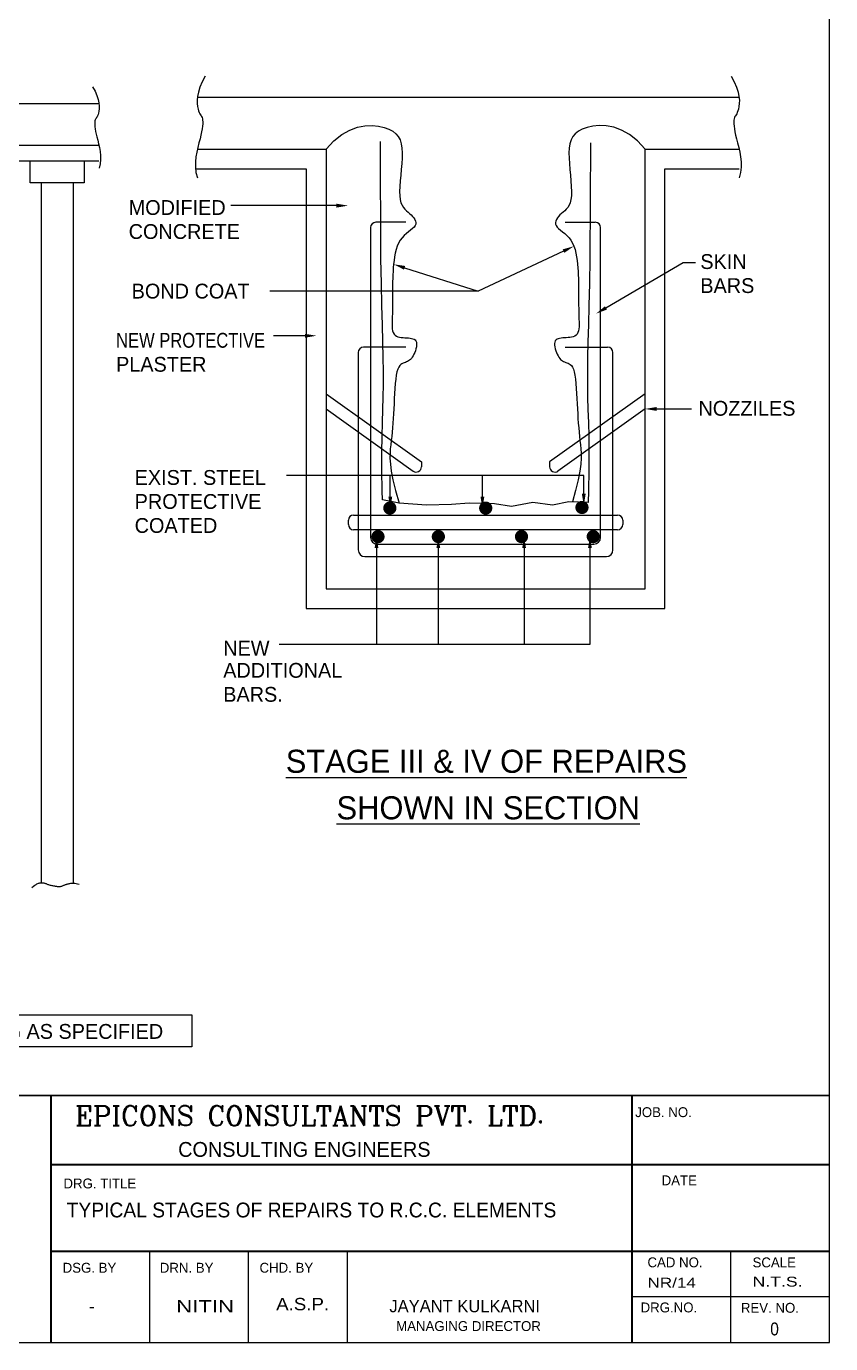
# Model space of a CAD drawing. Header units: millimetres. Extents: x -8855 to 105318, y -17958 to 67465.
# Drawn here: x 45323 to 55083, y 3894 to 19883 of the extents above; entities that cross this region are included whole.
import ezdxf
from ezdxf.lldxf.tags import DXFTag

# ---------------------------------------------------------------- set-up
doc = ezdxf.new("R2010")
doc.units = ezdxf.units.MM
doc.header["$LTSCALE"] = 25
for name, color, linetype in [('9', 3, 'Continuous'), ('BM1', 1, 'DASHED'), ('DIM', 5, 'Continuous'), ('REN', 3, 'Continuous'), ('TEXT', 2, 'Continuous')]:
    doc.layers.add(name, color=color, linetype=linetype)
doc.styles.add('ROMANC', font='romanc', dxfattribs={"height": 5})
doc.styles.add('ROMANS', font='stylu.ttf')
tags = doc.linetypes.add('DASHED', pattern=[0.75, 0.5, -0.25]).pattern_tags.tags
tags[6:7] = [DXFTag(74, 4), DXFTag(75, 0), DXFTag(340, '0'), DXFTag(46, 1.0), DXFTag(50, 0.0), DXFTag(44, 0.0), DXFTag(45, 0.0)]
tags[4:5] = [DXFTag(74, 4), DXFTag(75, 0), DXFTag(340, '0'), DXFTag(46, 1.0), DXFTag(50, 0.0), DXFTag(44, 0.0), DXFTag(45, 0.0)]

msp = doc.modelspace()

# ---------------------------------------------------------------- hatches: boundary and pattern name
at = {"layer": 'BM1'}
h = msp.add_hatch(dxfattribs=at)
h.set_pattern_fill('AR-CONC', color=256, scale=100, style=0)
h.set_pattern_definition([(50, (6772785, 653229), (18218.467, -1593.91), [1905, -20955]), (355, (6772785, 653229), (-3524.283, 19105.664), [1524, -16764]), (100.451, (6774303, 653096), (14694.25, 17511.67), [1619, -17809]), (46.1842, (6772785, 658310), (27107.904, -4204.23), [2857.5, -31432.5]), (96.6356, (6775044, 657960), (23740.42, 24742.56), [2428.5, -26713.5]), (351.184, (6772785, 658310), (23740.46, 24742.51), [2286, -25146]), (21, (6775325, 657039), (15161.488, -10226.552), [1905, -20955]), (326, (6775325, 657039), (6180.203, 18418.797), [1524, -16764]), (71.4514, (6776588, 656187), (21341.65, 8192.286), [1619, -17809]), (37.5, (6772785, 653229), (308.8603, 8455.504), [0, -16560.8, 0, -17018, 0, -16827.5]), (7.5, (6772785, 653229), (6681.966, 10018.057), [0, -9702.8, 0, -16179.8, 0, -6413.5]), (327.5, (6767121, 653229), (13559.0595, -572.8744), [0, -6350, 0, -19812, 0, -26289]), (317.5, (6764581, 653229), (14812.918, 2542.65), [0, -8255, 0, -13157.2, 0, -18669])])
h.paths.add_polyline_path([(49430.17948, 13448.10289, -0.4142135624), (49350.17948, 13528.10289), (49350.17948, 13772.72135), (49294.93137, 13772.72135, -0.4142135624), (49230.93137, 13836.72135), (49230.93137, 13888.14609, -0.4142135624), (49294.93137, 13952.14609), (49350.17948, 13952.14609), (49350.17948, 14961.3909), (48960.05663, 15239.68936), (48960.05663, 13057.98004), (52831.2752, 13057.98004), (52831.2752, 15239.68936), (52441.15235, 14961.3909), (52441.15235, 13952.14609), (52497.58508, 13952.14609, -0.4142135624), (52561.58508, 13888.14609), (52561.58508, 13836.72135, -0.4142135624), (52497.58508, 13772.72135), (52441.15235, 13772.72135), (52441.15235, 13528.10289, -0.4142135624), (52361.15235, 13448.10289)])
h.paths.add_polyline_path([(49350.17948, 15925.82553, -0.4142135624), (49414.17948, 15989.82553), (49500.30714, 15989.82553), (49500.30714, 17441.27431, -0.4142135624), (49564.30714, 17505.27431), (49623.68231, 17505.27431), (49625.22514, 17062.52721), (49631.14939, 16761.5185), (49637.48315, 16495.91952), (49643.67232, 16261.06865), (49649.16277, 16052.3043), (49653.40039, 15864.96486), (49655.83107, 15694.38872), (49655.90067, 15535.91427), (49653.33921, 15384.50445), (49649.01317, 15233.62028), (49644.07316, 15076.34734), (49640.49839, 14937.86916), (49751.27905, 14858.84254), (49756.173, 14906.37871), (49761.11262, 14958.11476), (49765.76998, 15011.09071), (49770.14507, 15065.53195), (49774.2379, 15121.66383), (49778.04847, 15179.71173), (49781.57677, 15239.90104), (49784.86397, 15302.19174), (49788.11589, 15365.48231), (49791.57951, 15428.40586), (49795.50181, 15489.59551), (49800.12977, 15547.68434), (49805.71037, 15601.30547), (49812.49059, 15649.09201), (49824.61763, 15708.91788), (49846.81696, 15758.29369), (49876.90852, 15789.20323), (49909.30126, 15800.70928), (49923.08514, 15805.1279), (49936.35743, 15809.96704), (49949.10047, 15815.65185), (49961.34955, 15822.46422), (49973.13995, 15830.68605), (49984.50695, 15840.59924), (49995.48585, 15852.48566), (50006.11191, 15866.62721), (50016.42042, 15883.30579), (50026.37611, 15902.6271), (50035.66142, 15923.99213), (50043.88824, 15946.62567), (50050.66846, 15969.75252), (50055.61396, 15992.59748), (50058.33663, 16014.38534), (50058.44837, 16034.34091), (50055.56105, 16051.68899), (50049.40417, 16065.84816), (50040.17767, 16077.01224), (50028.1991, 16085.56882), (50013.78599, 16091.90551), (49997.25591, 16096.4099), (49978.9264, 16099.4696), (49959.11499, 16101.47221), (49938.13925, 16102.80532), (49899.22155, 16104.72503), (49859.41304, 16108.53725), (49820.28417, 16118.83533), (49781.61163, 16144.56857), (49765.13534, 16196.28491), (49760.69541, 16248.79131), (49761.30083, 16297.16952), (49762.31816, 16328.91168), (49763.5119, 16361.39381), (49764.50571, 16394.24005), (49765.25253, 16427.40341), (49765.78766, 16460.91914), (49766.14637, 16494.82247), (49766.36395, 16529.14863), (49766.47568, 16563.93287), (49766.51684, 16599.21042), (49766.52272, 16635.01652), (49766.54037, 16671.39815), (49766.66386, 16708.44927), (49767.19164, 16768.01027), (49769.31772, 16846.43204), (49772.57376, 16907.44707), (49775.55517, 16950.73503), (49779.42453, 16995.29738), (49784.49352, 17040.56446), (49791.11496, 17085.83154), (49799.64169, 17130.39389), (49810.42652, 17173.54678), (49823.8223, 17214.58549), (49848.65817, 17272.60797), (49892.42454, 17330.80815), (49935.0108, 17369.26757), (49961.47306, 17390.86164), (49986.52399, 17410.6234), (50008.89342, 17429.1519), (50027.31114, 17447.04614), (50040.50699, 17464.90514), (50047.54006, 17483.19873), (50048.78673, 17501.87991), (50044.95263, 17520.77252), (50036.74345, 17539.70036), (50024.86484, 17558.48726), (50010.02245, 17576.95703), (49992.92195, 17594.93349), (49974.26901, 17612.24046), (49954.76927, 17628.93666), (49922.24637, 17657.22535), (49888.07786, 17698.59494), (49862.0828, 17759.81635), (49853.83638, 17825.72629), (49852.66029, 17879.53233), (49855.15362, 17940.45613), (49860.18733, 18006.59493), (49866.63235, 18076.04595), (49873.35964, 18146.90643), (49879.24014, 18217.2736), (49883.14479, 18285.24469), (49883.94454, 18348.91694), (49880.55148, 18406.73994), (49872.0424, 18458.57274), (49857.5352, 18504.62677), (49836.14782, 18545.11344), (49806.99818, 18580.24417), (49769.2042, 18610.23039), (49721.88381, 18635.2835), (49664.15494, 18655.61492), (49595.60091, 18670.88717), (49517.66667, 18678.56709), (49432.26258, 18675.57262), (49341.29899, 18658.82169), (49246.68624, 18625.23223), (49150.3347, 18571.72219), (49054.15471, 18495.2095), (48960.05663, 18392.6121), (48960.05663, 15423.26984), (49350.17948, 15144.97137)])
h.paths.add_polyline_path([(52167.66933, 17505.27431), (52227.02469, 17505.27431, -0.4142135624), (52291.02469, 17441.27431), (52291.02469, 15989.82553), (52377.15235, 15989.82553, -0.4142135624), (52441.15235, 15925.82553), (52441.15235, 15144.97137), (52831.2752, 15423.26984), (52831.2752, 18392.6121), (52737.17712, 18495.2095), (52640.99713, 18571.72219), (52544.64559, 18625.23223), (52450.03284, 18658.82169), (52359.06925, 18675.57262), (52273.66516, 18678.56709), (52195.73092, 18670.88717), (52127.17689, 18655.61492), (52069.44802, 18635.2835), (52022.12763, 18610.23039), (51984.33365, 18580.24417), (51955.18401, 18545.11344), (51933.79663, 18504.62677), (51919.28943, 18458.57274), (51910.78035, 18406.73994), (51907.38729, 18348.91694), (51908.18704, 18285.24469), (51912.09169, 18217.2736), (51917.97219, 18146.90643), (51924.69948, 18076.04595), (51931.1445, 18006.59493), (51936.17821, 17940.45613), (51938.67154, 17879.53233), (51937.49545, 17825.72629), (51929.24903, 17759.81635), (51903.25397, 17698.59494), (51869.08546, 17657.22535), (51836.56256, 17628.93666), (51817.06282, 17612.24046), (51798.40988, 17594.93349), (51781.30938, 17576.95703), (51766.46699, 17558.48726), (51754.58838, 17539.70036), (51746.37919, 17520.77252), (51742.5451, 17501.87991), (51743.79177, 17483.19873), (51750.82484, 17464.90514), (51764.02069, 17447.04614), (51782.43841, 17429.1519), (51804.80784, 17410.6234), (51829.85877, 17390.86164), (51873.5109, 17355.24008), (51922.66491, 17303.03471), (51951.14998, 17252.80528), (51967.50953, 17214.58549), (51980.90531, 17173.54678), (51991.69014, 17130.39389), (52000.21687, 17085.83154), (52006.83831, 17040.56446), (52011.9073, 16995.29738), (52015.77666, 16950.73503), (52020.13013, 16887.52584), (52023.31557, 16806.59643), (52024.33278, 16746.27559), (52024.66797, 16708.44927), (52024.79146, 16671.39815), (52024.8091, 16635.01652), (52024.81499, 16599.21042), (52024.85615, 16563.93287), (52024.96788, 16529.14863), (52025.18546, 16494.82247), (52025.54417, 16460.91914), (52026.0793, 16427.40341), (52026.82612, 16394.24005), (52027.81993, 16361.39381), (52029.01367, 16328.91168), (52030.67254, 16277.15275), (52029.30222, 16221.51858), (52020.85591, 16173.70381), (51997.97136, 16131.87132), (51952.15441, 16112.63128), (51911.17546, 16106.04371), (51874.97983, 16103.88003), (51853.19258, 16102.80532), (51832.21684, 16101.47221), (51812.40543, 16099.4696), (51794.07592, 16096.4099), (51777.54583, 16091.90551), (51763.13273, 16085.56882), (51751.15416, 16077.01224), (51741.92766, 16065.84816), (51735.77078, 16051.68899), (51732.88346, 16034.34091), (51732.9952, 16014.38534), (51735.71787, 15992.59748), (51740.66337, 15969.75252), (51747.44359, 15946.62567), (51755.67041, 15923.99213), (51764.95572, 15902.6271), (51774.91141, 15883.30579), (51785.21992, 15866.62721), (51795.84598, 15852.48566), (51806.82488, 15840.59924), (51818.19188, 15830.68605), (51829.98228, 15822.46422), (51842.23136, 15815.65185), (51854.9744, 15809.96704), (51868.24669, 15805.1279), (51902.96393, 15793.99879), (51931.79699, 15773.96692), (51956.30537, 15736.88015), (51970.61442, 15689.67706), (51978.84124, 15649.09201), (51985.62146, 15601.30547), (51991.20206, 15547.68434), (51995.83002, 15489.59551), (51999.75232, 15428.40586), (52003.21594, 15365.48231), (52006.46786, 15302.19174), (52009.75506, 15239.90104), (52013.28336, 15179.71173), (52017.09393, 15121.66383), (52021.18676, 15065.53195), (52025.56185, 15011.09071), (52030.21921, 14958.11476), (52035.15883, 14906.37871), (52040.05278, 14858.84254), (52150.83344, 14937.86916), (52147.25867, 15076.34734), (52142.31866, 15233.62028), (52137.99262, 15384.50445), (52135.43116, 15535.91427), (52135.50076, 15694.38872), (52137.93144, 15864.96486), (52142.16906, 16052.3043), (52147.65951, 16261.06865), (52153.84868, 16495.91952), (52160.18244, 16761.5185), (52166.10669, 17062.52721)])
h.paths.add_polyline_path([(52291.02469, 13952.14609), (52291.02469, 14854.29567), (52153.78853, 14756.39673), (52154.37817, 14714.97744), (52154.25645, 14497.05162), (52150.14628, 14245.07931), (52145.73873, 14105.4876), (51905.41293, 14113.76208), (51707.01975, 14072.48466), (51467.29467, 14105.50656), (51211.03681, 14055.97374), (51004.3772, 14088.99564), (50698.521, 14097.2511), (50483.59504, 14080.74018), (50177.73893, 14072.48466), (49847.0836, 14097.2511), (49644.56221, 14138.13711), (49641.18555, 14245.07931), (49637.07538, 14497.05162), (49636.95366, 14714.97744), (49637.5433, 14756.39673), (49500.30714, 14854.29567), (49500.30714, 13952.14609)], flags=16)
h.paths.add_polyline_path([(49774.16982, 14035.97837, -1), (49694.16982, 14035.97837, -1)], flags=0)
h.paths.add_polyline_path([(52291.02469, 13772.72135), (52291.02469, 13952.14609), (49500.30714, 13952.14609), (49500.30714, 13772.72135)], flags=16)
h.paths.add_polyline_path([(52361.15235, 13448.10289, 0.4142135624), (52441.15235, 13528.10289), (52441.15235, 13772.72135), (52291.02469, 13772.72135), (52291.02469, 13678.23055, -0.4142135624), (52211.02469, 13598.23055), (49580.30714, 13598.23055, -0.4142135624), (49500.30714, 13678.23055), (49500.30714, 13772.72135), (49350.17948, 13772.72135), (49350.17948, 13528.10289, 0.4142135624), (49430.17948, 13448.10289)], flags=16)

# ---------------------------------------------------------------- linework, layer by layer
for p, q in [((55070.86848, 3906.40728), (55070.86848, 32141.71581)), ((35807.93166, 18945.04564), (46204.16082, 18945.04564)), ((47399.45767, 19021.97881), (53971.63427, 19021.97881)), ((42837.18189, 18441.55227), (46204.16082, 18441.55227)), ((47398.82184, 18392.6121), (48960.05663, 18392.6121)), ((48960.05663, 18392.6121), (48960.05663, 13057.98004)), ((52831.2752, 13057.98004), (52831.2752, 18392.6121)), ((52831.2752, 18392.6121), (53971.63427, 18392.6121)), ((43029.24229, 18249.49187), (46204.16082, 18249.49187)), ((45371.46309, 17982.64149), (45371.46309, 18249.49187)), ((46025.91839, 18249.49187), (46025.91839, 17982.64149)), ((47376.81298, 18152.5366), (48719.98113, 18152.5366)), ((48719.98113, 18152.5366), (48719.98113, 12817.90455)), ((53071.3507, 12817.90455), (53071.3507, 18152.5366)), ((53071.3507, 18152.5366), (53971.63427, 18152.5366)), ((46025.91839, 17982.64149), (45371.46309, 17982.64149)), ((45504.12294, 17982.64149), (45504.12294, 9488.42855)), ((45893.25855, 17982.64149), (45893.25855, 9484.35673)), ((48960.05663, 15423.26984), (50118.11286, 14597.15758)), ((52831.2752, 15423.26984), (51673.21897, 14597.15758)), ((48960.05663, 15239.68936), (50016.94552, 14485.74595)), ((52831.2752, 15239.68936), (51774.38631, 14485.74595)), ((50118.11286, 14597.15758), (50118.11286, 14537.84766)), ((51673.21897, 14597.15758), (51673.21897, 14537.84766)), ((48960.05663, 13057.98004), (52831.2752, 13057.98004)), ((48719.98113, 12817.90455), (53071.3507, 12817.90455)), ((35591.0088, 3906.40728), (55070.86848, 3906.40728))]:
    msp.add_line(p, q)
for points in [[(47494.92467, 19278.70102), (47457.12064, 19209.08902), (47429.70997, 19144.97766), (47411.31568, 19086.44229), (47400.56079, 19033.55826), (47396.06832, 18986.40093), (47396.46129, 18945.04564), (47400.36273, 18909.56775), (47406.39566, 18880.04261), (47413.36543, 18856.33836), (47420.80677, 18837.49426), (47428.43674, 18822.34238), (47435.9724, 18809.71476), (47443.1308, 18798.44347), (47449.629, 18787.36056), (47455.18407, 18775.29808), (47459.51307, 18761.08809), (47462.36134, 18743.73218), (47463.58741, 18722.91012), (47463.07812, 18698.4712), (47460.72028, 18670.26471), (47456.40072, 18638.13996), (47450.00626, 18601.94624), (47441.42372, 18561.53285), (47430.53993, 18516.74909), (47417.53724, 18467.56356), (47403.78003, 18414.42209), (47390.92823, 18357.88981), (47380.64176, 18298.53186), (47374.58054, 18236.91336), (47374.40449, 18173.59946), (47381.77353, 18109.15529), (47398.34757, 18044.14597)], [(53876.16727, 19278.70102), (53913.9713, 19209.08902), (53941.38197, 19144.97766), (53959.77626, 19086.44229), (53970.53115, 19033.55826), (53975.02362, 18986.40093), (53974.63065, 18945.04564), (53970.72921, 18909.56775), (53964.69629, 18880.04261), (53957.72651, 18856.33836), (53950.28517, 18837.49426), (53942.6552, 18822.34238), (53935.11955, 18809.71476), (53927.96115, 18798.44347), (53921.46294, 18787.36056), (53915.90787, 18775.29808), (53911.57888, 18761.08809), (53908.73061, 18743.73218), (53907.50453, 18722.91012), (53908.01382, 18698.4712), (53910.37166, 18670.26471), (53914.69122, 18638.13996), (53921.08569, 18601.94624), (53929.66822, 18561.53285), (53940.55201, 18516.74909), (53953.55471, 18467.56356), (53967.31192, 18414.42209), (53980.16371, 18357.88981), (53990.45018, 18298.53186), (53996.5114, 18236.91336), (53996.68745, 18173.59946), (53989.31842, 18109.15529), (53972.74438, 18044.14597)], [(46127.78721, 19150.42341), (46158.03043, 19094.73381), (46179.95897, 19043.44472), (46194.6744, 18996.61642), (46203.27832, 18954.3092), (46206.87229, 18916.58333), (46206.55792, 18883.4991), (46203.43676, 18855.11679), (46198.61042, 18831.49668), (46193.03461, 18812.53328), (46187.08153, 18797.458), (46180.97756, 18785.33649), (46174.94903, 18775.2344), (46169.22231, 18766.21737), (46164.02375, 18757.35104), (46159.57969, 18747.70105), (46156.1165, 18736.33306), (46153.83788, 18722.44834), (46152.85702, 18705.79069), (46153.26445, 18686.23955), (46155.15073, 18663.67436), (46158.60638, 18637.97456), (46163.72194, 18609.01958), (46170.58797, 18576.68887), (46179.295, 18540.86187), (46189.69716, 18501.51344), (46200.70293, 18459.00026), (46210.98437, 18413.77444), (46219.21354, 18366.28808), (46224.06252, 18316.99328), (46224.20336, 18266.34216), (46218.30813, 18214.78682), (46205.0489, 18162.77937)], [(48960.05663, 18392.6121), (49054.15471, 18495.2095), (49150.3347, 18571.72219), (49246.68624, 18625.23223), (49341.29899, 18658.82169), (49432.26258, 18675.57262), (49517.66667, 18678.56709), (49595.60091, 18670.88717), (49664.15494, 18655.61492), (49721.88381, 18635.2835), (49769.2042, 18610.23039), (49806.99818, 18580.24417), (49836.14782, 18545.11344), (49857.5352, 18504.62677), (49872.0424, 18458.57274), (49880.55148, 18406.73994), (49883.94454, 18348.91694), (49883.14479, 18285.24469), (49879.24014, 18217.2736), (49873.35964, 18146.90643), (49866.63235, 18076.04595), (49860.18733, 18006.59493), (49855.15362, 17940.45613), (49852.66029, 17879.53233), (49853.83638, 17825.72629), (49859.50518, 17780.4181), (49869.26681, 17742.89717), (49882.41561, 17711.93021), (49898.24591, 17686.28396), (49916.05206, 17664.72513), (49935.1284, 17646.02046), (49954.76927, 17628.93666), (49974.26901, 17612.24046), (49992.92195, 17594.93349), (50010.02245, 17576.95703), (50024.86484, 17558.48726), (50036.74345, 17539.70036), (50044.95263, 17520.77252), (50048.78673, 17501.87991), (50047.54006, 17483.19873), (50040.50699, 17464.90514), (50027.31114, 17447.04614), (50008.89342, 17429.1519), (49986.52399, 17410.6234), (49961.47306, 17390.86164), (49935.0108, 17369.26757), (49908.40742, 17345.2422), (49882.93309, 17318.18649), (49859.858, 17287.50142), (49840.18185, 17252.80528), (49823.8223, 17214.58549), (49810.42652, 17173.54678), (49799.64169, 17130.39389), (49791.11496, 17085.83154), (49784.49352, 17040.56446), (49779.42453, 16995.29738), (49775.55517, 16950.73503), (49772.57376, 16907.44707), (49770.33329, 16865.46285), (49768.72791, 16824.67667), (49767.65178, 16784.98282), (49766.99905, 16746.27559), (49766.66386, 16708.44927), (49766.54037, 16671.39815), (49766.52272, 16635.01652), (49766.51684, 16599.21042), (49766.47568, 16563.93287), (49766.36395, 16529.14863), (49766.14637, 16494.82247), (49765.78766, 16460.91914), (49765.25253, 16427.40341), (49764.50571, 16394.24005), (49763.5119, 16361.39381), (49762.31816, 16328.91168), (49761.30083, 16297.16952), (49760.91859, 16266.6254), (49761.63013, 16237.73739), (49763.89412, 16210.96357), (49768.16924, 16186.76201), (49774.91417, 16165.59078), (49784.58759, 16147.90796), (49797.48353, 16134.00719), (49813.2374, 16123.52435), (49831.31994, 16115.93089), (49851.20192, 16110.69828), (49872.35408, 16107.29796), (49894.24719, 16105.2014), (49916.352, 16103.88003), (49938.13925, 16102.80532), (49959.11499, 16101.47221), (49978.9264, 16099.4696), (49997.25591, 16096.4099), (50013.78599, 16091.90551), (50028.1991, 16085.56882), (50040.17767, 16077.01224), (50049.40417, 16065.84816), (50055.56105, 16051.68899), (50058.44837, 16034.34091), (50058.33663, 16014.38534), (50055.61396, 15992.59748), (50050.66846, 15969.75252), (50043.88824, 15946.62567), (50035.66142, 15923.99213), (50026.37611, 15902.6271), (50016.42042, 15883.30579), (50006.11191, 15866.62721), (49995.48585, 15852.48566), (49984.50695, 15840.59924), (49973.13995, 15830.68605), (49961.34955, 15822.46422), (49949.10047, 15815.65185), (49936.35743, 15809.96704), (49923.08514, 15805.1279), (49909.30126, 15800.70928), (49895.2351, 15795.71292), (49881.16895, 15788.99729), (49867.38506, 15779.42089), (49854.16569, 15765.84219), (49841.79312, 15747.11966), (49830.54961, 15722.11179), (49820.71741, 15689.67706), (49812.49059, 15649.09201), (49805.71037, 15601.30547), (49800.12977, 15547.68434), (49795.50181, 15489.59551), (49791.57951, 15428.40586), (49788.11589, 15365.48231), (49784.86397, 15302.19174), (49781.57677, 15239.90104), (49778.04847, 15179.71173), (49774.2379, 15121.66383), (49770.14507, 15065.53195), (49765.76998, 15011.09071), (49761.11262, 14958.11476), (49756.173, 14906.37871), (49750.95111, 14855.65719), (49745.44696, 14805.72483), (49739.96491, 14755.75005), (49736.02674, 14702.47641), (49735.4586, 14642.04129), (49740.08664, 14570.58204), (49751.73702, 14484.23603), (49772.23587, 14379.14063), (49803.40935, 14251.4332), (49847.0836, 14097.2511)], [(52831.2752, 18392.6121), (52737.17712, 18495.2095), (52640.99713, 18571.72219), (52544.64559, 18625.23223), (52450.03284, 18658.82169), (52359.06925, 18675.57262), (52273.66516, 18678.56709), (52195.73092, 18670.88717), (52127.17689, 18655.61492), (52069.44802, 18635.2835), (52022.12763, 18610.23039), (51984.33365, 18580.24417), (51955.18401, 18545.11344), (51933.79663, 18504.62677), (51919.28943, 18458.57274), (51910.78035, 18406.73994), (51907.38729, 18348.91694), (51908.18704, 18285.24469), (51912.09169, 18217.2736), (51917.97219, 18146.90643), (51924.69948, 18076.04595), (51931.1445, 18006.59493), (51936.17821, 17940.45613), (51938.67154, 17879.53233), (51937.49545, 17825.72629), (51931.82665, 17780.4181), (51922.06502, 17742.89717), (51908.91622, 17711.93021), (51893.08592, 17686.28396), (51875.27977, 17664.72513), (51856.20343, 17646.02046), (51836.56256, 17628.93666), (51817.06282, 17612.24046), (51798.40988, 17594.93349), (51781.30938, 17576.95703), (51766.46699, 17558.48726), (51754.58838, 17539.70036), (51746.37919, 17520.77252), (51742.5451, 17501.87991), (51743.79177, 17483.19873), (51750.82484, 17464.90514), (51764.02069, 17447.04614), (51782.43841, 17429.1519), (51804.80784, 17410.6234), (51829.85877, 17390.86164), (51856.32103, 17369.26757), (51882.92441, 17345.2422), (51908.39874, 17318.18649), (51931.47383, 17287.50142), (51951.14998, 17252.80528), (51967.50953, 17214.58549), (51980.90531, 17173.54678), (51991.69014, 17130.39389), (52000.21687, 17085.83154), (52006.83831, 17040.56446), (52011.9073, 16995.29738), (52015.77666, 16950.73503), (52018.75807, 16907.44707), (52020.99854, 16865.46285), (52022.60392, 16824.67667), (52023.68005, 16784.98282), (52024.33278, 16746.27559), (52024.66797, 16708.44927), (52024.79146, 16671.39815), (52024.8091, 16635.01652), (52024.81499, 16599.21042), (52024.85615, 16563.93287), (52024.96788, 16529.14863), (52025.18546, 16494.82247), (52025.54417, 16460.91914), (52026.0793, 16427.40341), (52026.82612, 16394.24005), (52027.81993, 16361.39381), (52029.01367, 16328.91168), (52030.031, 16297.16952), (52030.41324, 16266.6254), (52029.7017, 16237.73739), (52027.43771, 16210.96357), (52023.16259, 16186.76201), (52016.41766, 16165.59078), (52006.74424, 16147.90796), (51993.8483, 16134.00719), (51978.09443, 16123.52435), (51960.01189, 16115.93089), (51940.12991, 16110.69828), (51918.97775, 16107.29796), (51897.08464, 16105.2014), (51874.97983, 16103.88003), (51853.19258, 16102.80532), (51832.21684, 16101.47221), (51812.40543, 16099.4696), (51794.07592, 16096.4099), (51777.54583, 16091.90551), (51763.13273, 16085.56882), (51751.15416, 16077.01224), (51741.92766, 16065.84816), (51735.77078, 16051.68899), (51732.88346, 16034.34091), (51732.9952, 16014.38534), (51735.71787, 15992.59748), (51740.66337, 15969.75252), (51747.44359, 15946.62567), (51755.67041, 15923.99213), (51764.95572, 15902.6271), (51774.91141, 15883.30579), (51785.21992, 15866.62721), (51795.84598, 15852.48566), (51806.82488, 15840.59924), (51818.19188, 15830.68605), (51829.98228, 15822.46422), (51842.23136, 15815.65185), (51854.9744, 15809.96704), (51868.24669, 15805.1279), (51882.03057, 15800.70928), (51896.09673, 15795.71292), (51910.16288, 15788.99729), (51923.94677, 15779.42089), (51937.16614, 15765.84219), (51949.53871, 15747.11966), (51960.78222, 15722.11179), (51970.61442, 15689.67706), (51978.84124, 15649.09201), (51985.62146, 15601.30547), (51991.20206, 15547.68434), (51995.83002, 15489.59551), (51999.75232, 15428.40586), (52003.21594, 15365.48231), (52006.46786, 15302.19174), (52009.75506, 15239.90104), (52013.28336, 15179.71173), (52017.09393, 15121.66383), (52021.18676, 15065.53195), (52025.56185, 15011.09071), (52030.21921, 14958.11476), (52035.15883, 14906.37871), (52040.38072, 14855.65719), (52045.88487, 14805.72483), (52051.36692, 14755.75005), (52055.30509, 14702.47641), (52055.87323, 14642.04129), (52051.24519, 14570.58204), (52039.59481, 14484.23603), (52019.09596, 14379.14063), (51987.92248, 14251.4332), (51948.50492, 14112.27841)], [(49644.56221, 14138.13711), (49641.18555, 14245.07931), (49637.07538, 14497.05162), (49636.95366, 14714.97744), (49639.66979, 14905.7712), (49644.07316, 15076.34734), (49649.01317, 15233.62028), (49653.33921, 15384.50445), (49655.90067, 15535.91427), (49655.83107, 15694.38872), (49653.40039, 15864.96486), (49649.16277, 16052.3043), (49643.67232, 16261.06865), (49637.48315, 16495.91952), (49631.14939, 16761.5185), (49625.22514, 17062.52721), (49620.26454, 18486.07067)], [(52145.73873, 14105.4876), (52150.14628, 14245.07931), (52154.25645, 14497.05162), (52154.37817, 14714.97744), (52151.66204, 14905.7712), (52147.25867, 15076.34734), (52142.31866, 15233.62028), (52137.99262, 15384.50445), (52135.43116, 15535.91427), (52135.50076, 15694.38872), (52137.93144, 15864.96486), (52142.16906, 16052.3043), (52147.65951, 16261.06865), (52153.84868, 16495.91952), (52160.18244, 16761.5185), (52166.10669, 17062.52721), (52171.06729, 18468.02961)], [(52145.73873, 14105.4876), (51905.41293, 14113.76208), (51707.01975, 14072.48466), (51467.29467, 14105.50656), (51211.03681, 14055.97374), (51004.3772, 14088.99564), (50698.521, 14097.2511), (50483.59504, 14080.74018), (50177.73893, 14072.48466), (49847.0836, 14097.2511), (49644.56221, 14138.13711)], [(45389.62122, 9432.02061), (45409.58139, 9446.63954), (45426.37806, 9458.25429), (45440.46316, 9467.24567), (45452.28862, 9473.99449), (45462.30637, 9478.88157), (45470.96833, 9482.28771), (45478.72643, 9484.59372), (45486.03261, 9486.18043), (45493.26033, 9487.36282), (45500.46921, 9488.19261), (45507.64044, 9488.6557), (45514.75517, 9488.73797), (45521.79458, 9488.42533), (45528.73984, 9487.70367), (45535.57212, 9486.55888), (45542.27258, 9484.97687), (45548.84594, 9482.95999), (45555.39105, 9480.57639), (45562.03031, 9477.91072), (45568.88612, 9475.04759), (45576.08088, 9472.07162), (45583.73698, 9469.06745), (45591.97682, 9466.11969), (45600.9228, 9463.31297), (45610.63769, 9460.71468), (45620.94573, 9458.32325), (45631.61155, 9456.11987), (45642.39977, 9454.08574), (45653.075, 9452.20206), (45663.40188, 9450.45001), (45673.14501, 9448.8108), (45682.06902, 9447.26562), (45690.01071, 9445.80976), (45697.09562, 9444.49494), (45703.52147, 9443.38698), (45709.48598, 9442.55171), (45715.18686, 9442.05493), (45720.82184, 9441.96247), (45726.58863, 9442.34014), (45732.68495, 9443.25378), (45739.25831, 9444.74098), (45746.25536, 9446.72652), (45753.57252, 9449.10698), (45761.10623, 9451.77892), (45768.75292, 9454.63892), (45776.40903, 9457.58355), (45783.97099, 9460.50936), (45791.33523, 9463.31295), (45798.43898, 9465.91281), (45805.38267, 9468.31521), (45812.30752, 9470.54836), (45819.35478, 9472.64047), (45826.66565, 9474.61975), (45834.38138, 9476.5144), (45842.64319, 9478.35264), (45851.59231, 9480.16267), (45861.36682, 9481.92098), (45872.09227, 9483.39721), (45883.89104, 9484.30928), (45896.88555, 9484.3751), (45911.19818, 9483.31259), (45926.95134, 9480.83967), (45944.26742, 9476.67426), (45963.26882, 9470.53428)]]:
    msp.add_lwpolyline(points)
for centre, start, end in [((50054.11286, 14537.84766), 234.497416679, 0), ((51737.21897, 14537.84766), 180, 305.502583321)]:
    msp.add_arc(centre, 64, start, end)
at = {"layer": '9'}
msp.add_line((35591.0088, 3906.40728), (55070.86848, 3906.40728), dxfattribs=at)
at = {"layer": 'DIM'}
for p, q in [((49086.58512, 17707.20094), (47804.37203, 17707.20094)), ((51840.76136, 17155.13045), (50806.82181, 16670.13009)), ((49912.89899, 16953.05323), (50806.82181, 16670.13009)), ((52356.44531, 16466.25833), (53292.98757, 17015.56519)), ((53292.98757, 17015.56519), (53444.03087, 17015.56519)), ((50806.82181, 16670.13009), (48278.44314, 16670.13009)), ((48703.17017, 16128.08241), (48323.94958, 16128.08241)), ((52971.2752, 15239.68936), (53393.68306, 15239.68936)), ((50857.20816, 14433.5602), (48481.97328, 14433.5602)), ((49739.51003, 14175.97837), (49739.51003, 14433.5602)), ((52087.442, 14433.5602), (50857.20816, 14433.5602)), ((50857.20816, 14175.97837), (50857.20816, 14433.5602)), ((52087.442, 14210.34966), (52087.442, 14433.5602)), ((49571.95049, 13549.90996), (49571.95049, 12381.96353)), ((50322.41444, 13549.90996), (50322.41444, 12381.96353)), ((51363.38049, 13549.90996), (51363.38049, 12381.96353)), ((52162.26147, 13549.90996), (52162.26147, 12381.96353)), ((52162.26147, 12381.96353), (48391.67397, 12381.96353))]:
    msp.add_line(p, q, dxfattribs=at)
for points in [[(49086.58512, 17730.53427), (49086.58512, 17683.8676), (49226.58512, 17707.20094)], [(51830.85219, 17176.25515), (51850.67053, 17134.00576), (51967.50953, 17214.58549)], [(49905.8583, 16930.80749), (49919.93969, 16975.29897), (49779.42453, 16995.29738)], [(52368.25021, 16446.13152), (52344.6404, 16486.38514), (52235.68443, 16395.42888)], [(48703.17017, 16151.41574), (48703.17017, 16104.74908), (48843.17017, 16128.08241)], [(52971.2752, 15216.35603), (52971.2752, 15263.0227), (52831.2752, 15239.68936)], [(49762.84336, 14175.97837), (49716.17669, 14175.97837), (49739.51003, 14035.97837)], [(50880.54149, 14175.97837), (50833.87482, 14175.97837), (50857.20816, 14035.97837)], [(52110.77533, 14210.34966), (52064.10866, 14210.34966), (52087.442, 14070.34966)], [(49548.61716, 13549.90996), (49595.28383, 13549.90996), (49571.95049, 13689.90996)], [(50299.08111, 13549.90996), (50345.74777, 13549.90996), (50322.41444, 13689.90996)], [(51340.04716, 13549.90996), (51386.71382, 13549.90996), (51363.38049, 13689.90996)], [(52138.92814, 13549.90996), (52185.59481, 13549.90996), (52162.26147, 13689.90996)]]:
    msp.add_solid(points, dxfattribs=at)
at = {"layer": 'REN'}
for p, q in [((49500.30714, 17441.27431), (49500.30714, 13678.23055)), ((49928.74983, 17505.27431), (49564.30714, 17505.27431)), ((51862.582, 17505.27431), (52227.02469, 17505.27431)), ((52291.02469, 13678.23055), (52291.02469, 17441.27431)), ((49928.74983, 15989.82553), (49414.17948, 15989.82553)), ((51862.582, 15989.82553), (52377.15235, 15989.82553)), ((49350.17948, 15925.82553), (49350.17948, 13528.10289)), ((52441.15235, 13528.10289), (52441.15235, 15925.82553)), ((49294.93137, 13952.14609), (52497.58508, 13952.14609)), ((49230.93137, 13836.72135), (49230.93137, 13888.14609)), ((52497.58508, 13772.72135), (49294.93137, 13772.72135)), ((52561.58508, 13888.14609), (52561.58508, 13836.72135)), ((49580.30714, 13598.23055), (52211.02469, 13598.23055)), ((49430.17948, 13448.10289), (52361.15235, 13448.10289))]:
    msp.add_line(p, q, dxfattribs=at)
at = {"layer": 'REN', "const_width": 80}
for points in [[(49694.16982, 14035.97837, 1), (49774.16982, 14035.97837, 1)], [(50857.20816, 14035.97837, 1), (50937.20816, 14035.97837, 1)], [(52025.3524, 14043.87295, 1), (52105.3524, 14043.87295, 1)], [(49550.25498, 13689.90996, 1), (49630.25498, 13689.90996, 1)], [(50282.72239, 13689.90996, 1), (50362.72239, 13689.90996, 1)], [(51291.59261, 13689.90996, 1), (51371.59261, 13689.90996, 1)], [(52162.26147, 13689.90996, 1), (52242.26147, 13689.90996, 1)]]:
    msp.add_lwpolyline(points, format="xyb", close=True, dxfattribs=at)
at = {"layer": 'REN'}
for centre, radius, start, end in [((49564.30714, 17441.27431), 64, 90, 180), ((52227.02469, 17441.27431), 64, 0, 90), ((49414.17948, 15925.82553), 64, 90, 180), ((52377.15235, 15925.82553), 64, 0, 90), ((49294.93137, 13888.14609), 64, 90, 180), ((52497.58508, 13888.14609), 64, 0, 90), ((49294.93137, 13836.72135), 64, 180, 270), ((52497.58508, 13836.72135), 64, 270, 0), ((49580.30714, 13678.23055), 80, 180, 270), ((52211.02469, 13678.23055), 80, 270, 0), ((49430.17948, 13528.10289), 80, 180, 270), ((52361.15235, 13528.10289), 80, 270, 0)]:
    msp.add_arc(centre, radius, start, end, dxfattribs=at)
at = {"layer": 'TEXT', "color": 1}
for p, q in [((46820.86848, 3906.40728), (46820.86848, 5016.40728)), ((48020.86848, 3906.40728), (48020.86848, 5016.40728)), ((49220.86848, 3906.40728), (49220.86848, 5016.40728)), ((53870.86848, 3906.40728), (53870.86848, 5016.40728)), ((55070.86848, 4461.40728), (52670.86848, 4461.40728))]:
    msp.add_line(p, q, dxfattribs=at)
at = {"layer": 'TEXT'}
msp.add_lwpolyline([(43914.95462, 7885.82177), (47332.11734, 7885.82177), (47332.11734, 7496.33414), (43914.95462, 7496.33414)], close=True, dxfattribs=at)
at = {"layer": 'TEXT', "color": 1, "const_width": 24}
for points in [[(35591.0088, 6906.40728), (55070.86848, 6906.40728)], [(45620.86848, 3906.40728), (45620.86848, 6906.40728)], [(52670.86848, 3906.40728), (52670.86848, 6906.40728)], [(45620.86848, 6066.40728), (55070.86848, 6066.40728)], [(45620.86848, 5016.40728), (55070.86848, 5016.40728)]]:
    msp.add_lwpolyline(points, dxfattribs=at)

# ---------------------------------------------------------------- texts
at = {"layer": 'TEXT'}
for s, height, style, p in [('MODIFIED', 180, 'ROMANS', (46565.02702, 17594.29693)), ('CONCRETE', 180, 'ROMANS', (46565.02702, 17302.86836)), ('SKIN', 180, 'ROMANS', (53501.65601, 16938.21496)), ('BARS', 180, 'ROMANS', (53501.65601, 16646.78638)), ('BOND COAT', 180, 'ROMANS', (46601.33779, 16579.89039)), ('PLASTER', 180, 'ROMANS', (46411.90056, 15691.55569)), ('NOZZILES', 180, 'ROMANS', (53479.08121, 15157.15858)), ('EXIST. STEEL', 180, 'ROMANS', (46637.64866, 14317.96629)), ('PROTECTIVE', 180, 'ROMANS', (46637.64866, 14026.53772)), ('COATED', 180, 'ROMANS', (46637.64866, 13735.10915)), ('NEW', 180, 'ROMANS', (47712.40071, 12245.6406)), ('ADDITIONAL', 180, 'ROMANS', (47712.40071, 11976.75706)), ('BARS.', 180, 'ROMANS', (47712.40071, 11685.32849)), ('%%USTAGE III & IV OF REPAIRS', 280, 'ROMANS', (48471.16725, 10822.98882)), ('%%USHOWN IN SECTION', 280, 'ROMANS', (49087.09292, 10258.45691)), ('GROUTING AS SPECIFIED', 180, 'ROMANS', (43961.17802, 7594.20229)), ('EPICONS CONSULTANTS PVT. LTD.', 240, 'ROMANC', (45914.44347, 6540.4954)), (' JOB. NO.', 120, 'ROMANS', (52667.10168, 6644.13718)), (' CONSULTING ENGINEERS', 180, 'ROMANS', (47098.43131, 6161.81781)), ('DATE', 120, 'ROMANS', (53032.22144, 5816.49697)), (' DRG. TITLE', 120, 'ROMANS', (45729.30117, 5778.85775)), (' DSG. BY', 120, 'ROMANS', (45719.12624, 4755.65157)), (' DRN. BY', 120, 'ROMANS', (46898.14789, 4755.65157)), (' CHD. BY', 120, 'ROMANS', (48108.19645, 4755.65157)), ('CAD NO.', 120, 'ROMANS', (52860.20853, 4821.34181)), ('SCALE', 120, 'ROMANS', (54135.17151, 4820.47367)), ('-', 150, 'ROMANS', (46084.29036, 4272.40979)), (' JAYANT KULKARNI', 150, 'ROMANS', (49672.52581, 4275.1952)), (' DRG.NO.', 120, 'ROMANS', (52732.27528, 4273.97865)), (' REV. NO.', 120, 'ROMANS', (53949.19465, 4269.37298)), (' MANAGING DIRECTOR', 120, 'ROMANS', (49765.9397, 4047.90674))]:
    msp.add_text(s, height=height, dxfattribs=dict(at, style=style)).set_placement(p)
at = {"layer": 'TEXT', "style": 'ROMANS'}
for s, height, width, p in [('NEW PROTECTIVE', 180, 0.834502, (46411.90056, 15982.98426)), ('TYPICAL STAGES OF REPAIRS TO R.C.C. ELEMENTS', 180, 0.969895, (45812.69767, 5426.56225)), ('NR/14', 120, 1.293053, (52860.20853, 4574.51557)), ('N.T.S.', 120, 1.334185, (54135.17151, 4587.36001)), ('NITIN', 150, 1.340597, (47141.49089, 4272.63066)), ('A.S.P.', 150, 1.129672, (48354.74639, 4299.48601)), ('0', 156, 0.9, (54350.10897, 3994.9077))]:
    msp.add_text(s, height=height, dxfattribs=dict(at, width=width)).set_placement(p)

doc.saveas('drawing.dxf')
